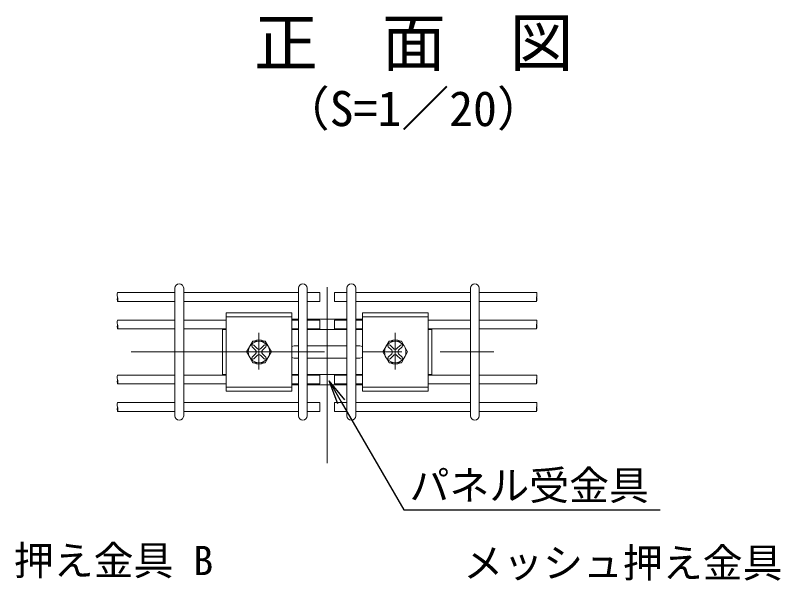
# Model space of a CAD drawing. Units: millimetres, scale not verified. Extents: x -4200 to 4200, y -2970 to 2970.
# Drawn here: x -2653 to -1395, y -1597 to -667 of the extents above; entities that cross this region are included whole.
import ezdxf
from ezdxf.enums import TextEntityAlignment as Align

# ---------------------------------------------------------------- set-up
doc = ezdxf.new("R2010")
doc.units = ezdxf.units.MM
doc.header["$LTSCALE"] = 10
doc.linetypes.add('USER1', pattern=[50.8, 31.75, -6.35, 6.35, -6.35])
for name, color, linetype, lineweight in [('0-2_D-STR-DIM', 7, 'Continuous', 13), ('0-3_D-STR3', 3, 'Continuous', 13), ('0-4_D-BMK', 2, 'USER1', 13), ('0-6_D-STR2', 7, 'Continuous', 13), ('0-A_D-STR-TXT', 7, 'Continuous', 13), ('0-B_D-TTL-TXT', 7, 'Continuous', 25)]:
    doc.layers.add(name, color=color, linetype=linetype, lineweight=lineweight)
doc.styles.add('ＭＳ ゴシック', font='')
doc.styles.get('ＭＳ ゴシック').set_extended_font_data('MS Gothic')

# ---------------------------------------------------------------- blocks, each defined once
blk = doc.blocks.new('MLeader4')
at = {"layer": '0-2_D-STR-DIM', "lineweight": 25}
blk.add_line((-2122.77, -1306.35), (-2137, -1268.37), dxfattribs=at)
for points in [[(-2111.22, -1299.68), (-2137, -1268.37), (-2117, -1303.02)], [(-2117, -1303.02), (-2014.44, -1480.64), (-1600.16, -1480.64), (-1592.96, -1480.64)]]:
    blk.add_lwpolyline(points, dxfattribs=at)

msp = doc.modelspace()

# ---------------------------------------------------------------- linework, layer by layer
at = {"layer": '0-3_D-STR3'}
for p, q in [((-2306.41, -1156.72), (-2306.41, -1285.36)), ((-2306.41, -1156.72), (-2198.41, -1156.72)), ((-2198.41, -1156.72), (-2198.41, -1285.36)), ((-2082.41, -1156.72), (-2082.41, -1285.36)), ((-2082.41, -1156.72), (-1974.41, -1156.72)), ((-1974.41, -1156.72), (-1974.41, -1285.36)), ((-2306.41, -1163.04), (-2198.41, -1163.04)), ((-2187.51, -1167.04), (-2198.41, -1167.04)), ((-2107.7, -1167.04), (-2173.11, -1167.04)), ((-2082.41, -1167.04), (-2093.3, -1167.04)), ((-2082.41, -1163.04), (-1974.41, -1163.04)), ((-2312.41, -1183.04), (-2312.41, -1259.04)), ((-2312.41, -1184.04), (-2306.41, -1184.04)), ((-2198.41, -1184.04), (-2187.51, -1184.04)), ((-2173.11, -1184.04), (-2107.7, -1184.04)), ((-2093.3, -1184.04), (-2082.41, -1184.04)), ((-2028.41, -1249.56), (-2028.41, -1189.55)), ((-1974.41, -1184.04), (-1968.41, -1184.04)), ((-1968.41, -1259.04), (-1968.41, -1183.04)), ((-2262.6, -1203.39), (-2272.79, -1221.04)), ((-2242.21, -1203.39), (-2262.6, -1203.39)), ((-2242.21, -1203.39), (-2232.02, -1221.04)), ((-2038.6, -1203.39), (-2048.79, -1221.04)), ((-2018.21, -1203.39), (-2038.6, -1203.39)), ((-2018.21, -1203.39), (-2008.02, -1221.04)), ((-2263.72, -1212.56), (-2258.06, -1218.21)), ((-2260.89, -1209.73), (-2255.23, -1215.39)), ((-2243.92, -1209.73), (-2249.58, -1215.39)), ((-2241.09, -1212.56), (-2246.75, -1218.21)), ((-2194.41, -1211.04), (-2187.51, -1211.04)), ((-2173.11, -1211.04), (-2107.7, -1211.04)), ((-2093.3, -1211.04), (-2086.41, -1211.04)), ((-2039.72, -1212.56), (-2034.06, -1218.21)), ((-2036.89, -1209.73), (-2031.23, -1215.39)), ((-2019.92, -1209.73), (-2025.58, -1215.39)), ((-2017.09, -1212.56), (-2022.75, -1218.21)), ((-2262.6, -1238.7), (-2272.79, -1221.04)), ((-2263.72, -1229.53), (-2258.06, -1223.87)), ((-2260.89, -1232.36), (-2255.23, -1226.7)), ((-2243.92, -1232.36), (-2249.58, -1226.7)), ((-2241.09, -1229.53), (-2246.75, -1223.87)), ((-2242.21, -1238.7), (-2232.02, -1221.04)), ((-2194.41, -1231.04), (-2187.51, -1231.04)), ((-2173.11, -1231.04), (-2107.7, -1231.04)), ((-2093.3, -1231.04), (-2086.41, -1231.04)), ((-2038.6, -1238.7), (-2048.79, -1221.04)), ((-2039.72, -1229.53), (-2034.06, -1223.87)), ((-2036.89, -1232.36), (-2031.23, -1226.7)), ((-2019.92, -1232.36), (-2025.58, -1226.7)), ((-2017.09, -1229.53), (-2022.75, -1223.87)), ((-2018.21, -1238.7), (-2008.02, -1221.04)), ((-2242.21, -1238.7), (-2262.6, -1238.7)), ((-2018.21, -1238.7), (-2038.6, -1238.7)), ((-2312.41, -1258.04), (-2306.41, -1258.04)), ((-2198.41, -1258.04), (-2187.51, -1258.04)), ((-2173.11, -1258.04), (-2107.7, -1258.04)), ((-2093.3, -1258.04), (-2082.41, -1258.04)), ((-1974.41, -1258.04), (-1968.41, -1258.04)), ((-2306.41, -1279.04), (-2198.41, -1279.04)), ((-2198.41, -1275.04), (-2187.51, -1275.04)), ((-2173.11, -1275.04), (-2107.7, -1275.04)), ((-2093.3, -1275.04), (-2082.41, -1275.04)), ((-2082.41, -1279.04), (-1974.41, -1279.04)), ((-2306.41, -1285.36), (-2198.41, -1285.36)), ((-2082.41, -1285.36), (-1974.41, -1285.36))]:
    msp.add_line(p, q, dxfattribs=at)
for centre in [(-2252.41, -1221.04), (-2028.41, -1221.04)]:
    msp.add_circle(centre, 17.66, dxfattribs=at)
for centre, radius, start, end in [((-2252.41, -1216.04), 15, 57.53826, 122.46174), ((-2028.41, -1216.04), 15, 57.53826, 122.46174), ((-2262.31, -1211.14), 2, 44.99953, 224.99952), ((-2260.89, -1221.04), 4, 314.99999, 45), ((-2252.41, -1212.56), 4, 225.00001, 314.99999), ((-2243.92, -1221.04), 4, 135, 225.00001), ((-2242.51, -1211.14), 2, 315, 135), ((-2194.41, -1221.04), 10, 90, 113.57818), ((-2086.41, -1221.04), 10, 66.42182, 90), ((-2038.31, -1211.14), 2, 44.99953, 224.99952), ((-2036.89, -1221.04), 4, 314.99999, 45), ((-2028.41, -1212.56), 4, 225.00001, 314.99999), ((-2019.92, -1221.04), 4, 135, 225.00001), ((-2018.51, -1211.14), 2, 315, 135), ((-2262.31, -1230.94), 2, 135, 314.99998), ((-2252.41, -1229.53), 4, 45, 135), ((-2242.51, -1230.94), 2, 225.00001, 44.99999), ((-2194.41, -1221.04), 10, 246.42182, 270), ((-2086.41, -1221.04), 10, 270, 293.57818), ((-2038.31, -1230.94), 2, 135, 314.99998), ((-2028.41, -1229.53), 4, 45, 135), ((-2018.51, -1230.94), 2, 225.00001, 44.99999), ((-2252.41, -1226.04), 15, 237.53826, 302.46174), ((-2028.41, -1226.04), 15, 237.53826, 302.46174)]:
    msp.add_arc(centre, radius, start, end, dxfattribs=at)
at = {"layer": '0-4_D-BMK'}
for p, q in [((-2140.41, -1403.93), (-2140.41, -1114.28)), ((-2252.41, -1249.56), (-2252.41, -1189.55)), ((-2462.25, -1221.04), (-1866.04, -1221.04))]:
    msp.add_line(p, q, dxfattribs=at)
at = {"layer": '0-6_D-STR2'}
for p, q in [((-2390.58, -1325.84), (-2390.58, -1116.24)), ((-2376.18, -1325.84), (-2376.18, -1116.24)), ((-2187.51, -1325.84), (-2187.51, -1116.24)), ((-2173.11, -1325.84), (-2173.11, -1116.24)), ((-2107.7, -1325.84), (-2107.7, -1116.24)), ((-2093.3, -1325.84), (-2093.3, -1116.24)), ((-1904.63, -1325.84), (-1904.63, -1116.24)), ((-1890.23, -1325.84), (-1890.23, -1116.24)), ((-2484.92, -1123.44), (-2390.58, -1123.44)), ((-2376.18, -1123.44), (-2187.51, -1123.44)), ((-2173.11, -1123.44), (-2152.41, -1123.44)), ((-2107.7, -1123.44), (-2128.4, -1123.44)), ((-1904.63, -1123.44), (-2093.3, -1123.44)), ((-1795.89, -1123.44), (-1890.23, -1123.44)), ((-2484.92, -1137.84), (-2390.58, -1137.84)), ((-2376.18, -1137.84), (-2187.51, -1137.84)), ((-1904.63, -1137.84), (-2093.3, -1137.84)), ((-1795.89, -1137.84), (-1890.23, -1137.84)), ((-2484.92, -1168.64), (-2390.58, -1168.64)), ((-2376.18, -1168.64), (-2306.41, -1168.64)), ((-2198.41, -1168.64), (-2187.51, -1168.64)), ((-2173.11, -1168.64), (-2152.41, -1168.64)), ((-2152.41, -1183.04), (-2152.41, -1168.64)), ((-2128.4, -1183.04), (-2128.4, -1168.64)), ((-2107.7, -1168.64), (-2128.4, -1168.64)), ((-2082.41, -1168.64), (-2093.3, -1168.64)), ((-1904.63, -1168.64), (-1974.41, -1168.64)), ((-1795.89, -1168.64), (-1890.23, -1168.64)), ((-2484.92, -1183.04), (-2390.58, -1183.04)), ((-2376.18, -1183.04), (-2306.41, -1183.04)), ((-2198.41, -1183.04), (-2187.51, -1183.04)), ((-2173.11, -1183.04), (-2152.41, -1183.04)), ((-2107.7, -1183.04), (-2128.4, -1183.04)), ((-2082.41, -1183.04), (-2093.3, -1183.04)), ((-1904.63, -1183.04), (-1974.41, -1183.04)), ((-1795.89, -1183.04), (-1890.23, -1183.04)), ((-2484.92, -1259.04), (-2390.58, -1259.04)), ((-2376.18, -1259.04), (-2306.41, -1259.04)), ((-2198.41, -1259.04), (-2187.51, -1259.04)), ((-2173.11, -1259.04), (-2152.41, -1259.04)), ((-2152.41, -1273.44), (-2152.41, -1259.04)), ((-2107.7, -1259.04), (-2128.4, -1259.04)), ((-2128.4, -1273.44), (-2128.4, -1259.04)), ((-2082.41, -1259.04), (-2093.3, -1259.04)), ((-1904.63, -1259.04), (-1974.41, -1259.04)), ((-1795.89, -1259.04), (-1890.23, -1259.04)), ((-2484.92, -1273.44), (-2390.58, -1273.44)), ((-2376.18, -1273.44), (-2306.41, -1273.44)), ((-2198.41, -1273.44), (-2187.51, -1273.44)), ((-2173.11, -1273.44), (-2152.41, -1273.44)), ((-2107.7, -1273.44), (-2128.4, -1273.44)), ((-2082.41, -1273.44), (-2093.3, -1273.44)), ((-1904.63, -1273.44), (-1974.41, -1273.44)), ((-1795.89, -1273.44), (-1890.23, -1273.44)), ((-2484.92, -1304.24), (-2390.58, -1304.24)), ((-2376.18, -1304.24), (-2187.51, -1304.24)), ((-2173.11, -1304.24), (-2152.41, -1304.24)), ((-2152.41, -1318.64), (-2152.41, -1304.24)), ((-2128.4, -1318.64), (-2128.4, -1304.24)), ((-2107.7, -1304.24), (-2128.4, -1304.24)), ((-1904.63, -1304.24), (-2093.3, -1304.24)), ((-1795.89, -1304.24), (-1890.23, -1304.24)), ((-2484.92, -1318.64), (-2390.58, -1318.64)), ((-2376.18, -1318.64), (-2187.51, -1318.64)), ((-2173.11, -1318.64), (-2152.41, -1318.64)), ((-2107.7, -1318.64), (-2128.4, -1318.64)), ((-1904.63, -1318.64), (-2093.3, -1318.64)), ((-1795.89, -1318.64), (-1890.23, -1318.64))]:
    msp.add_line(p, q, dxfattribs=at)
for points in [[(-2173.11, -1137.84), (-2152.41, -1137.84), (-2152.41, -1123.44)], [(-2107.7, -1137.84), (-2128.4, -1137.84), (-2128.4, -1123.44)]]:
    msp.add_lwpolyline(points, dxfattribs=at)
for centre, start, end in [((-2383.38, -1116.24), 0, 180), ((-2180.31, -1116.24), 0, 180), ((-2100.5, -1116.24), 0, 180), ((-1897.43, -1116.24), 0, 180), ((-2383.38, -1325.84), 180, 0), ((-2180.31, -1325.84), 180, 0), ((-2100.5, -1325.84), 180, 0), ((-1897.43, -1325.84), 180, 0)]:
    msp.add_arc(centre, 7.2, start, end, dxfattribs=at)
for centre, start_param, end_param in [((-2484.92, -1127.04), 3.1414937, 6.283185), ((-1795.89, -1127.04), 0.0000003, 3.1416916), ((-2484.92, -1172.24), 3.1414937, 6.283185), ((-1795.89, -1172.24), 0.0000003, 3.1416916), ((-2484.92, -1262.64), 3.1414937, 6.283185), ((-1795.89, -1262.64), 0.0000003, 3.1416916), ((-2484.92, -1307.84), 3.1414937, 6.283185), ((-1795.89, -1307.84), 0.0000003, 3.1416916)]:
    msp.add_ellipse(centre, major_axis=(0, -3.6), ratio=0.114898, start_param=start_param, end_param=end_param, dxfattribs=at)
for centre, major_axis in [((-2484.92, -1134.24), (0, -3.6)), ((-1795.89, -1134.24), (0, 3.6)), ((-2484.92, -1179.44), (0, -3.6)), ((-1795.89, -1179.44), (0, 3.6)), ((-2484.92, -1269.84), (0, -3.6)), ((-1795.89, -1269.84), (0, 3.6)), ((-2484.92, -1315.04), (0, -3.6)), ((-1795.89, -1315.04), (0, 3.6))]:
    msp.add_ellipse(centre, major_axis=major_axis, ratio=0.114898, dxfattribs=at)

# ---------------------------------------------------------------- block references
at = {"layer": '0-2_D-STR-DIM'}
msp.add_blockref('MLeader4', (0, 0), dxfattribs=at)

# ---------------------------------------------------------------- texts
at = {"layer": '0-A_D-STR-TXT', "style": 'ＭＳ ゴシック'}
for s, p in [('パネル受金具', (-2004.86, -1478.89)), ('押え金具 B', (-2655.45, -1602.44)), ('メッシュ押え金具', (-1916.5, -1606.34))]:
    msp.add_text(s, height=48.09, dxfattribs=at).set_placement(p, align=Align.BOTTOM_LEFT)
at = {"layer": '0-B_D-TTL-TXT', "style": 'ＭＳ ゴシック'}
for s, height, p in [('正\u3000面\u3000図', 76.98, (-2260.35, -773.68)), ('（S=1／20）', 57.7, (-2214.87, -866.87))]:
    msp.add_text(s, height=height, dxfattribs=at).set_placement(p, align=Align.BOTTOM_LEFT)

doc.saveas('drawing.dxf')
